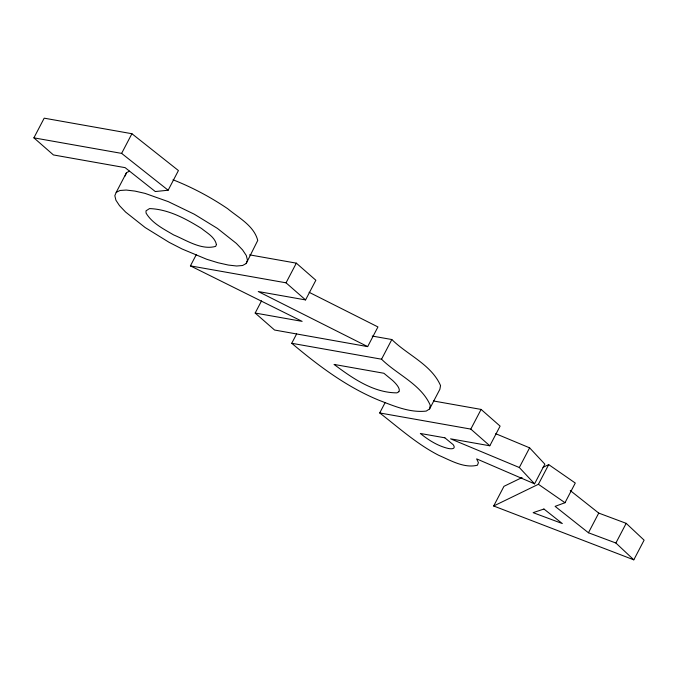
<?xml version="1.0" encoding="UTF-8"?>
<svg xmlns="http://www.w3.org/2000/svg" width="678" height="678" viewBox="0 0 678 678"><rect width="100%" height="100%" fill="white"/><g stroke="black" fill="none" stroke-linecap="round" stroke-linejoin="round"><path stroke-width="1.02" d="M291.735 343.288C318.448 365.756 346.687 387.053 379.231 400.359C394.138 406.097 409.919 412.944 426.233 411.08L429.598 408.944L430.25 405.241C421.097 384.248 397.079 374.612 381.545 359.204L291.735 343.288L296.633 333.915M246.19 263.539L247.462 260.115L246.284 255.496L242.58 249.919L236.342 243.394L217.409 228.393L194.255 214.197L168.288 201.637L145.1 193.399L134.897 191.077L126.235 190.052L120.006 190.476L116.209 192.357L114.836 195.688L115.921 200.213L119.514 205.663L125.599 212.053L145.16 227.545L169.178 242.377L182.213 249.046L206.722 259.267L217.892 262.717L228.325 265.056L236.63 266.005L242.58 265.505L246.19 263.539L257.742 240.436C253.97 225.689 238.648 217.799 227.689 208.714C210.595 197.129 192.23 187.348 173.009 179.78M125.116 176.009L126.489 172.678L129.532 171.178M33.9 137.846L44.189 118.167L131.913 133.719L178.424 170.551L168.144 190.221L155.296 191.543L125.125 167.652L53.418 154.94L33.9 137.846L121.625 153.389L168.144 190.221M121.625 153.389L131.913 133.719M116.209 192.357L126.489 172.678M261.547 300.863L255.174 313.041L302.125 321.364L190.416 265.878L196.298 254.631M190.416 265.878L286.04 282.819L296.328 263.149L315.855 280.243L305.566 299.922L258.242 291.532L367.654 346.611L377.943 326.94L309.092 292.277M381.545 359.204L391.833 339.525C407.368 354.933 431.386 364.569 440.539 385.562L439.886 389.265L429.598 408.944M495.72 433.7L529.611 447.836L544.849 464.167L534.569 483.846L476.634 458.879L478.414 462.667L477.405 465.218C464.091 468.54 450.692 460.421 438.742 455.311C417.063 444.2 398.825 427.776 379.714 412.953L385.104 402.647M379.714 412.953L470.812 429.098L481.1 409.419L500.101 426.106L489.813 445.785L450.582 438.835L519.323 467.515L534.569 483.846M570.257 490.541L598.733 513.085L626.175 523.34L644.1 540.154L633.811 559.833L493.677 506L503.957 486.329L522.043 477.549M519.323 467.515L529.611 447.836M493.677 506L538.408 484.287L548.697 464.608L575.283 483.041L564.994 502.72L555.096 506.356L588.445 532.764L615.887 543.019L633.811 559.833M588.445 532.764L598.733 513.085M615.887 543.019L626.175 523.34M542.985 467.379L548.697 464.608M249.555 254.852L296.328 263.149M372.214 336.051L391.833 339.525M433.479 400.978L481.1 409.419M367.654 346.611L274.565 330.033L255.174 313.041M538.408 484.287L564.994 502.72M286.04 282.819L305.566 299.922M470.812 429.098L489.813 445.785M216.426 244.58L215.672 246.377C201.366 250.402 186.56 240.258 173.627 234.91C163.652 228.994 152.177 223.367 146.067 213.087L145.999 210.841L149.541 208.587C168.381 209.231 185.713 218.68 201.434 228.418C206.976 232.961 214.858 237.003 216.426 244.58M398.834 391.723L396.927 392.859C373.273 392.816 352.272 378.061 334.051 364.425L383.867 373.256L392.46 380.324A41.18 10.102 27.6 0 1 398.825 391.723M543.942 509.017L533.128 512.661L562.308 523.552L543.942 509.017M444.87 437.819L420.335 433.471C428.581 440.158 437.861 446.014 448.294 448.472A21.594 5.297 27.6 0 0 453.184 444.683L444.87 437.819"/></g></svg>
